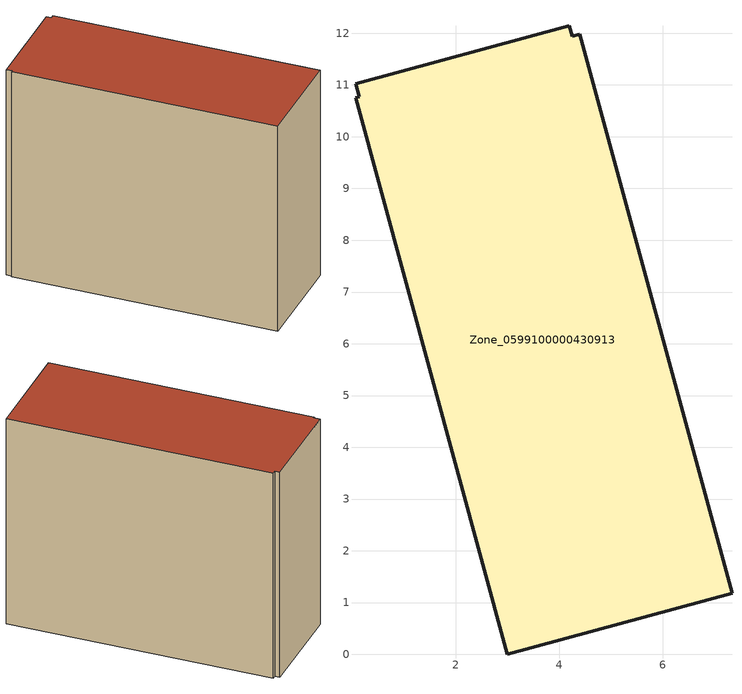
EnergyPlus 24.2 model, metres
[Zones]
Zone_0599100000430913
 floor ground (C_G): 7.34,1.18 2.99,0 0.07,10.76 0.13,10.78 0.06,11.02 4.19,12.15 4.25,11.94 4.4,11.98 z0
 wall outside (C_F): 2.99,0 7.34,1.18 4.4,11.98 4.25,11.94 4.19,12.15 0.06,11.02 0.13,10.78 0.07,10.76 2.99,0 z0:9.35
 roof outside (C_R): 4.25,11.94 4.19,12.15 0.06,11.02 0.13,10.78 0.07,10.76 2.99,0 7.34,1.18 4.4,11.98 z9.35
[BUILDING]
Pand.0599100000430913: North Axis=0; Terrain=City; Loads Convergence Tolerance Value=0.04; Temperature Convergence Tolerance Value=0.4; Solar Distribution=FullExterior; Maximum Number of Warmup Days=25; Minimum Number of Warmup Days=1
[Site:Location]
Rotterdam.The.Hague.AP_ZH_NLD Design_Conditions: Latitude=51.96; Longitude=4.45; Time Zone=1; Elevation=-4.5
[SITE:GROUNDTEMPERATURE:BUILDINGSURFACE]
18, 18, 18, 18, 18, 18, 18, 18, 18, 18, 18, 18
[MATERIAL] Thermal Absorptance=0.9; Solar Absorptance=0.7; Visible Absorptance=0.7
Name | Roughness | Thickness | Conductivity | Density | Specific Heat
G.TI.2006-2014 | MediumSmooth | 0.15 | 0.06 | 540 | 1210
F.TI.2006-2014 | Rough | 0.3 | 0.12 | 1920 | 840
R.TI.2006-2014 | MediumRough | 0.2 | 0.08 | 1500 | 1000
[CONSTRUCTION]
C_G: G.TI.2006-2014
C_F: F.TI.2006-2014
C_R: R.TI.2006-2014
[ZONE]
Zone_0599100000430913: Type=1; Multiplier=1; Ceiling Height=Autocalculate; Volume=Autocalculate; Floor Area=autocalculate; Part of Total Floor Area=Yes
[ZONEINFILTRATION:DESIGNFLOWRATE]
Infil_Zone_0599100000430913: Zone or ZoneList or Space or SpaceList=Zone_0599100000430913; Schedule=AlwaysOn; Design Flow Rate Calculation Method=Flow/Area; Flow Rate per Floor Area=0.0015; Constant Term Coefficient=1; Temperature Term Coefficient=0; Velocity Term Coefficient=0; Velocity Squared Term Coefficient=0
[HVACTEMPLATE:ZONE:IDEALLOADSAIRSYSTEM]
Zone_0599100000430913: Maximum Heating Supply Air Temperature=50; Minimum Cooling Supply Air Temperature=13; Maximum Heating Supply Air Humidity Ratio=0.0156; Minimum Cooling Supply Air Humidity Ratio=0.0077; Heating Limit=NoLimit; Cooling Limit=NoLimit; Dehumidification Control Type=ConstantSensibleHeatRatio; Cooling Sensible Heat Ratio=0.7; Dehumidification Setpoint=60; Humidification Control Type=None; Humidification Setpoint=30; Outdoor Air Method=None; Outdoor Air Flow Rate per Person=0.00944; Outdoor Air Flow Rate per Zone Floor Area=0; Outdoor Air Flow Rate per Zone=0; Demand Controlled Ventilation Type=None; Outdoor Air Economizer Type=NoEconomizer; Heat Recovery Type=None; Sensible Heat Recovery Effectiveness=0.7; Latent Heat Recovery Effectiveness=0.65
[ZONECONTROL:THERMOSTAT]
ThermostatControl_Zone_0599100000430913: Zone or ZoneList=Zone_0599100000430913; Control Type Schedule=DualSetpointControlType; Control 1=Thermostat_Zone_0599100000430913; Temperature Difference Between Cutout And Setpoint=0
[THERMOSTATSETPOINT:DUALSETPOINT]
Thermostat_Zone_0599100000430913: Heating Setpoint Temperature Schedule=HeatingSetpoint_Zone_0599100000430913; Cooling Setpoint Temperature Schedule=CoolingSetpoint_Zone_0599100000430913
[SCHEDULE:COMPACT]
HeatingSetpoint_Zone_0599100000430913: Through: 12/31, For: AllDays, Until: 24:00, 21
CoolingSetpoint_Zone_0599100000430913: Through: 12/31, For: AllDays, Until: 24:00, 24
DualSetpointControlType: Through: 12/31, For: AllDays, Until: 24:00, 4
AlwaysOn: Through: 12/31, For: AllDays, Until: 24:00, 1
